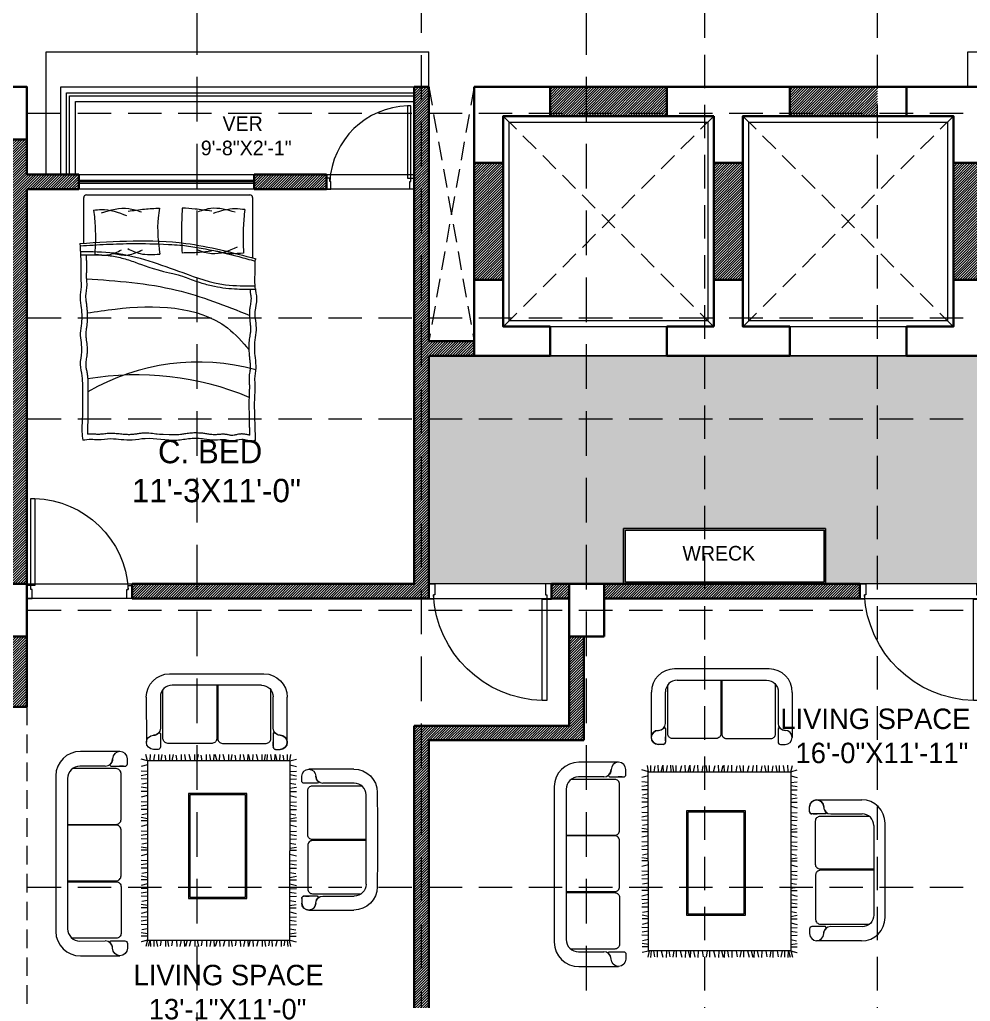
# Model space of a CAD drawing. Header units: inches. Extents: x 23587 to 406221, y -226199 to -75910.
# Drawn here: x 388264.4 to 388589.7, y -211772.4 to -211436.6 of the extents above; entities that cross this region are included whole.
import ezdxf

# ---------------------------------------------------------------- set-up
doc = ezdxf.new("R2010")
doc.units = ezdxf.units.IN
doc.header["$LTSCALE"] = 25.4
doc.header["$MEASUREMENT"] = 0
doc.linetypes.add('DASHED', pattern=[0.75, 0.5, -0.25])
for name, color, linetype, lineweight in [('COLOUM', 1, 'Continuous', 40), ('Fresh air fan', 250, 'Continuous', 0), ('FUR', 24, 'Continuous', 13), ('sill', 252, 'Continuous', 13), ('wall', 7, 'Continuous', 30)]:
    doc.layers.add(name, color=color, linetype=linetype, lineweight=lineweight)
doc.layers.add('DOOR', color=42, linetype='Continuous')
doc.styles.add('2', font='ARIALN.TTF')
pattern_1 = [(45, (387455.4772, -204766.60535), (-0.44194174, 0.44194174), [])]

# ---------------------------------------------------------------- blocks, each defined once
blk = doc.blocks.new('BVBCVBCV')
at = {"layer": 'FUR', "color": 8, "lineweight": 9}
for p, q in [((83398.11, -7874.63), (83413.5, -7874.67)), ((83412.25, -7880.34), (83395.41, -7880.34)), ((83410.5, -7918.04), (83410.13, -7918.52)), ((83414.65, -7918.04), (83413.33, -7918.04))]:
    blk.add_line(p, q, dxfattribs=at)
at = {"layer": 'FUR', "color": 8, "linetype": 'Continuous', "lineweight": 9}
for p, q in [((83408.69, -7918.04), (83397.94, -7918.04)), ((83410.5, -7918.04), (83415.1, -7918.04)), ((83415.9, -7918.84), (83415.9, -7920.45)), ((83413.5, -7922.85), (83398.08, -7922.85))]:
    blk.add_line(p, q, dxfattribs=at)
at = {"layer": 'FUR', "color": 8, "lineweight": 9}
for points in [[(83415.9, -7877.08, 1), (83411.09, -7877.08, -0.235426), (83410.13, -7879), (83410.5, -7879.48), (83415.1, -7879.48, 0.414214), (83415.9, -7878.68)], [(83415.9, -7920.45, -1), (83411.09, -7920.45, 0.235426), (83410.13, -7918.52), (83410.5, -7918.04), (83415.1, -7918.04, -0.414214), (83415.9, -7918.84)]]:
    blk.add_lwpolyline(points, format="xyb", close=True, dxfattribs=at)
for points in [[(83393.93, -7914.03), (83393.93, -7883.45, -0.416121), (83397.97, -7879.44), (83408.69, -7879.48)], [(83412.25, -7898.74, 0.414214), (83413.85, -7897.14), (83413.85, -7881.95, 0.414214), (83412.25, -7880.34)], [(83412.25, -7899.08, -0.414214), (83413.85, -7900.68), (83413.85, -7915.63, -0.414214), (83412.25, -7917.24)]]:
    blk.add_lwpolyline(points, format="xyb", dxfattribs=at)
for points in [[(83393.93, -7898.74), (83412.25, -7898.74)], [(83393.93, -7899.08), (83412.25, -7899.08)], [(83412.25, -7917.24), (83395.54, -7917.24)]]:
    blk.add_lwpolyline(points, dxfattribs=at)
for centre, radius, start, end in [((83398.08, -7882.65), 8.02, 89.7894, 179.5094), ((83397.94, -7914.03), 4.01, 179.9995, 269.9995)]:
    blk.add_arc(centre, radius, start, end, dxfattribs=at)
at = {"layer": 'FUR', "color": 8, "linetype": 'Continuous', "lineweight": 9}
for centre, radius, start, end in [((83408.69, -7877.08), 2.41, 269.9995, 359.9995), ((88361.56, -7898.74), 4971.52, 179.81377, 180.18624), ((83398.08, -7914.83), 8.02, 180.4909, 269.9995), ((83408.69, -7920.45), 2.41, 359.9995, 89.9995), ((83413.5, -7920.45), 2.41, 179.9995, 359.9995), ((83415.1, -7918.84), 0.802, 359.9995, 89.9995)]:
    blk.add_arc(centre, radius, start, end, dxfattribs=at)
blk = doc.blocks.new('carpet')
at = {"color": 251, "lineweight": 5, "ltscale": 0.2, "true_color": 0x636466}
for p, q in [((34806.18, -5270.21), (34805.25, -5266.81)), ((34808.33, -5270.21), (34809.19, -5266.81)), ((34811.86, -5270.21), (34811.67, -5266.72)), ((34813.49, -5270.21), (34814.06, -5266.81)), ((34815.87, -5270.21), (34815.78, -5266.72)), ((34818.07, -5270.21), (34818.64, -5267.1)), ((34820.75, -5270.21), (34820.17, -5266.81)), ((34822.51, -5270.21), (34822.51, -5266.81)), ((34824.65, -5270.21), (34825.51, -5266.81)), ((34828.19, -5270.21), (34828, -5266.72)), ((34829.81, -5270.21), (34830.38, -5266.81)), ((34832.2, -5270.21), (34832.1, -5266.72)), ((34834.4, -5270.21), (34834.97, -5267.1)), ((34837.07, -5270.21), (34836.5, -5266.81)), ((34838.23, -5270.21), (34838.23, -5266.81)), ((34840.38, -5270.21), (34841.23, -5266.81)), ((34843.91, -5270.21), (34843.72, -5266.72)), ((34845.53, -5270.21), (34846.11, -5266.81)), ((34847.92, -5270.21), (34847.83, -5266.72)), ((34850.12, -5270.21), (34850.69, -5267.1)), ((34852.79, -5270.21), (34852.22, -5266.81)), ((34853.84, -5270.21), (34853.84, -5266.81)), ((34855.98, -5270.21), (34856.84, -5266.81)), ((34859.52, -5270.21), (34859.33, -5266.72)), ((34861.14, -5270.21), (34861.71, -5266.81)), ((34863.53, -5270.21), (34863.43, -5266.72)), ((34865.73, -5270.21), (34866.3, -5267.1)), ((34868.4, -5270.21), (34867.83, -5266.81)), ((34869.67, -5270.21), (34869.67, -5266.81)), ((34871.82, -5270.21), (34872.68, -5266.81)), ((34874.61, -5270.21), (34874.42, -5266.72)), ((34876.23, -5270.21), (34876.8, -5266.81)), ((34878.62, -5270.21), (34878.52, -5266.72)), ((34880.82, -5270.21), (34881.39, -5267.1)), ((34883.49, -5270.21), (34882.92, -5266.81)), ((34884.76, -5270.21), (34884.76, -5266.81)), ((34886.91, -5270.21), (34887.77, -5266.81)), ((34889.7, -5270.21), (34889.51, -5266.72)), ((34891.32, -5270.21), (34891.89, -5266.81)), ((34893.71, -5270.21), (34893.61, -5266.72)), ((34895.91, -5270.21), (34896.48, -5267.1)), ((34898.58, -5270.21), (34898.01, -5266.81)), ((34899.85, -5270.21), (34899.85, -5266.81)), ((34901.96, -5270.21), (34902.86, -5266.85)), ((34902, -5270.21), (34902.86, -5266.81)), ((34806.18, -5271.56), (34802.69, -5271.75)), ((34806.18, -5270.21), (34802.82, -5269.3)), ((34901.96, -5270.21), (34905.31, -5269.3)), ((34901.96, -5271.4), (34905.35, -5270.54)), ((34901.96, -5271.56), (34905.44, -5271.75)), ((34806.18, -5273.45), (34802.79, -5274.03)), ((34806.18, -5276.13), (34802.79, -5276.13)), ((34806.18, -5277.4), (34802.79, -5277.98)), ((34901.96, -5273.54), (34905.35, -5273.54)), ((34901.96, -5274.81), (34905.35, -5275.39)), ((34901.96, -5277.49), (34905.06, -5276.92)), ((34806.18, -5282.13), (34802.79, -5282.13)), ((34806.18, -5280.08), (34803.07, -5279.5)), ((34901.96, -5279.69), (34905.44, -5279.78)), ((34901.96, -5280.81), (34905.35, -5281.39)), ((34901.96, -5283.49), (34905.06, -5282.92)), ((34806.18, -5288.27), (34802.69, -5288.37)), ((34806.18, -5283.4), (34802.79, -5283.98)), ((34806.18, -5286.08), (34803.07, -5285.5)), ((34901.96, -5285.69), (34905.44, -5285.78)), ((34901.96, -5288.07), (34905.35, -5287.5)), ((34806.18, -5290.66), (34802.79, -5290.09)), ((34806.18, -5293.34), (34802.79, -5292.48)), ((34901.96, -5289.7), (34905.44, -5289.89)), ((34901.96, -5291.35), (34905.31, -5290.44)), ((34901.96, -5293.34), (34905.35, -5292.48)), ((34806.18, -5295.49), (34802.79, -5295.49)), ((34806.18, -5296.76), (34802.79, -5297.34)), ((34806.18, -5299.44), (34803.07, -5298.86)), ((34901.96, -5295.49), (34905.35, -5295.49)), ((34901.96, -5296.76), (34905.35, -5297.34)), ((34901.96, -5299.44), (34905.06, -5298.86)), ((34806.18, -5301.63), (34802.69, -5301.73)), ((34806.18, -5304.02), (34802.79, -5303.45)), ((34901.96, -5301.63), (34905.44, -5301.73)), ((34901.96, -5304.02), (34905.35, -5303.45)), ((34806.18, -5305.65), (34802.69, -5305.84)), ((34806.18, -5308.64), (34802.69, -5308.83)), ((34806.18, -5307.29), (34802.82, -5306.39)), ((34901.96, -5305.65), (34905.44, -5305.84)), ((34901.96, -5307.29), (34905.31, -5306.39)), ((34901.96, -5308.64), (34905.44, -5308.83)), ((34806.18, -5311.43), (34802.79, -5310.57)), ((34806.18, -5313.58), (34802.79, -5313.58)), ((34806.18, -5314.85), (34802.79, -5315.42)), ((34901.96, -5311.43), (34905.35, -5310.57)), ((34901.96, -5313.58), (34905.35, -5313.58)), ((34901.96, -5314.85), (34905.35, -5315.42)), ((34806.18, -5319.72), (34802.69, -5319.82)), ((34806.18, -5317.52), (34803.07, -5316.95)), ((34901.96, -5317.52), (34905.06, -5316.95)), ((34901.96, -5319.72), (34905.44, -5319.82)), ((34806.18, -5323.73), (34802.69, -5323.92)), ((34806.18, -5322.11), (34802.79, -5321.53)), ((34806.18, -5325.08), (34802.82, -5324.17)), ((34901.96, -5322.11), (34905.35, -5321.53)), ((34901.96, -5323.73), (34905.44, -5323.92)), ((34901.96, -5325.08), (34905.31, -5324.17)), ((34806.18, -5326.43), (34802.69, -5326.62)), ((34806.18, -5329.22), (34802.79, -5328.36)), ((34901.96, -5326.43), (34905.44, -5326.62)), ((34901.96, -5329.22), (34905.35, -5328.36)), ((34806.18, -5334.17), (34802.69, -5334.27)), ((34806.18, -5331.36), (34802.79, -5331.36)), ((34806.18, -5332.64), (34802.79, -5333.21)), ((34901.96, -5331.36), (34905.35, -5331.36)), ((34901.96, -5332.64), (34905.35, -5333.21)), ((34901.96, -5335.31), (34905.06, -5334.74)), ((34806.18, -5338.18), (34802.69, -5338.37)), ((34806.18, -5340.88), (34802.69, -5341.07)), ((34806.18, -5336.56), (34802.79, -5335.99)), ((34806.18, -5339.53), (34802.82, -5338.63)), ((34901.96, -5336.66), (34905.44, -5336.85)), ((34901.96, -5339.45), (34905.35, -5338.59)), ((34806.18, -5344.98), (34802.79, -5344.98)), ((34806.18, -5346.25), (34802.79, -5346.83)), ((34806.18, -5343.27), (34803.07, -5342.69)), ((34806.18, -5346.31), (34805.25, -5349.71)), ((34808.33, -5346.31), (34809.19, -5349.71)), ((34811.86, -5346.31), (34811.67, -5349.8)), ((34813.49, -5346.31), (34814.06, -5349.71)), ((34815.87, -5346.31), (34815.78, -5349.8)), ((34818.07, -5346.31), (34818.64, -5349.42)), ((34820.75, -5346.31), (34820.17, -5349.71)), ((34822.51, -5346.31), (34822.51, -5349.71)), ((34824.65, -5346.31), (34825.51, -5349.71)), ((34828.19, -5346.31), (34828, -5349.8)), ((34829.81, -5346.31), (34830.38, -5349.71)), ((34832.2, -5346.31), (34832.1, -5349.8)), ((34834.4, -5346.31), (34834.97, -5349.42)), ((34837.07, -5346.31), (34836.5, -5349.71)), ((34838.23, -5346.31), (34838.23, -5349.71)), ((34840.38, -5346.31), (34841.23, -5349.71)), ((34843.91, -5346.31), (34843.72, -5349.8)), ((34845.53, -5346.31), (34846.11, -5349.71)), ((34847.92, -5346.31), (34847.83, -5349.8)), ((34850.12, -5346.31), (34850.69, -5349.42)), ((34852.79, -5346.31), (34852.22, -5349.71)), ((34853.84, -5346.31), (34853.84, -5349.71)), ((34855.98, -5346.31), (34856.84, -5349.71)), ((34859.52, -5346.31), (34859.33, -5349.8)), ((34861.14, -5346.31), (34861.71, -5349.71)), ((34863.53, -5346.31), (34863.43, -5349.8)), ((34865.73, -5346.31), (34866.3, -5349.42)), ((34868.4, -5346.31), (34867.83, -5349.71)), ((34869.67, -5346.31), (34869.67, -5349.71)), ((34871.82, -5346.31), (34872.68, -5349.71)), ((34874.61, -5346.31), (34874.42, -5349.8)), ((34876.23, -5346.29), (34876.8, -5349.68)), ((34878.62, -5346.29), (34878.52, -5349.78)), ((34880.82, -5346.29), (34881.39, -5349.4)), ((34883.49, -5346.29), (34882.92, -5349.68)), ((34884.76, -5346.29), (34884.76, -5349.68)), ((34886.91, -5346.29), (34887.77, -5349.68)), ((34889.7, -5346.29), (34889.51, -5349.78)), ((34891.32, -5346.3), (34891.89, -5349.69)), ((34893.71, -5346.3), (34893.61, -5349.79)), ((34895.91, -5346.3), (34896.48, -5349.4)), ((34898.58, -5346.3), (34898.01, -5349.69)), ((34899.85, -5346.3), (34899.85, -5349.69)), ((34901.96, -5341.59), (34905.35, -5341.59)), ((34901.96, -5343.54), (34905.06, -5342.97)), ((34901.96, -5344.89), (34905.44, -5345.08)), ((34901.96, -5345.95), (34905.35, -5346.52)), ((34902, -5346.3), (34902.86, -5349.69))]:
    blk.add_line(p, q, dxfattribs=at)
blk.add_lwpolyline([(34806.18, -5270.21), (34901.96, -5270.21), (34901.96, -5346.31), (34806.18, -5346.36)], close=True, dxfattribs=at)
blk = doc.blocks.new('DFSGHGHDF')
at = {"layer": 'FUR', "xscale": -1, "rotation": 90}
blk.add_blockref('BVBCVBCV', (-6606.71, 76519.49), dxfattribs=at)
blk = doc.blocks.new('VNBVN')
at = {"layer": 'DOOR', "color": 8, "lineweight": 5}
for points in [[(24894.12, -74768.93), (24892.62, -74768.93), (24892.62, -74801.93), (24894.12, -74801.93)], [(24855.62, -74801.93), (24855.62, -74806.93), (24857.62, -74806.93), (24857.62, -74803.43), (24857.12, -74803.43), (24857.12, -74801.93)], [(24895.62, -74801.93), (24895.62, -74806.93), (24893.62, -74806.93), (24893.62, -74803.43), (24894.12, -74803.43), (24894.12, -74801.93)]]:
    blk.add_lwpolyline(points, close=True, dxfattribs=at)
blk.add_arc((24893.65, -74805.51), 36.59, 91.6166, 176.7465, dxfattribs=at)
blk = doc.blocks.new('DSFSDF')
at = {"layer": 'FUR', "color": 251, "linetype": 'Continuous', "true_color": 0x636466}
for p, q in [((473350.58, -58069.91), (473334.47, -58069.91)), ((473353.57, -58074.91), (473353.57, -58072.91)), ((473344.57, -58075.91), (473334.29, -58075.91)), ((473346.84, -58075.91), (473352.57, -58075.91))]:
    blk.add_line(p, q, dxfattribs=at)
at = {"layer": 'FUR', "color": 251, "true_color": 0x636466}
for p, q in [((473346.84, -58075.91), (473346.38, -58075.31)), ((473352.02, -58075.91), (473350.36, -58075.91)), ((473349.01, -58145.82), (473331.13, -58145.81)), ((473334.5, -58152.94), (473350.57, -58152.89))]:
    blk.add_line(p, q, dxfattribs=at)
for points in [[(473353.57, -58072.91, 1), (473347.57, -58072.91, -0.235426), (473346.38, -58075.31), (473346.84, -58075.91), (473352.57, -58075.91, 0.414214), (473353.57, -58074.91)], [(473353.57, -58149.89, -1), (473347.57, -58149.89, 0.235426), (473346.38, -58147.5), (473346.83, -58146.89), (473352.57, -58146.89, -0.414214), (473353.57, -58147.89)]]:
    blk.add_lwpolyline(points, format="xyb", close=True, dxfattribs=at)
for points in [[(473349.02, -58076.91), (473331.29, -58076.91)], [(473329.29, -58099.56), (473349.02, -58099.56)], [(473349.02, -58099.81), (473329.29, -58099.81)], [(473329.29, -58122.46), (473349.02, -58122.46)], [(473329.29, -58122.87), (473349.01, -58122.87)]]:
    blk.add_lwpolyline(points, dxfattribs=at)
for points in [[(473349.02, -58099.56, 0.414214), (473351.02, -58097.56), (473351.02, -58078.91, 0.414214), (473349.02, -58076.91)], [(473329.29, -58080.91), (473329.29, -58141.94, 0.416121), (473334.32, -58146.94), (473344.57, -58146.89)], [(473349.02, -58122.46, 0.414214), (473351.02, -58120.46), (473351.02, -58101.81, 0.414214), (473349.02, -58099.81)], [(473349.01, -58122.87, -0.414214), (473351.01, -58124.87), (473351.01, -58143.82, -0.414214), (473349.01, -58145.82)]]:
    blk.add_lwpolyline(points, format="xyb", dxfattribs=at)
at = {"layer": 'FUR', "color": 251, "linetype": 'Continuous', "true_color": 0x636466}
for centre, radius, start, end in [((473334.47, -58079.91), 10, 89.9972, 179.5058), ((473344.57, -58072.91), 3, 269.9972, 359.9972), ((473350.57, -58072.91), 3, 359.9972, 179.9972), ((473352.57, -58074.91), 1, 269.9972, 359.9972), ((488569.05, -58112.22), 15244.61, 179.878255, 180.115784), ((473344.57, -58149.89), 3, 359.9972, 89.9972)]:
    blk.add_arc(centre, radius, start, end, dxfattribs=at)
at = {"layer": 'FUR', "color": 251, "true_color": 0x636466}
for centre, radius, start, end in [((473334.29, -58080.91), 5, 89.9972, 179.9972), ((473334.47, -58142.94), 10, 180.4873, 270.2072)]:
    blk.add_arc(centre, radius, start, end, dxfattribs=at)
blk = doc.blocks.new('FGHFDHDFGHFG')
at = {"layer": 'Fresh air fan', "color": 254, "linetype": 'DASHED', "lineweight": 5, "ltscale": 1.2}
for p, q in [((869.67, -7344.93), (869.67, -6627.98)), ((946.42, -7337.43), (946.42, -6627.98)), ((1002.92, -7344.93), (1002.92, -6627.98))]:
    blk.add_line(p, q, dxfattribs=at)
at = {"layer": 'Fresh air fan', "color": 254, "linetype": 'DASHED', "lineweight": 5, "ltscale": 0.9}
for p, q in [((1043.42, -7344.93), (1043.42, -6627.98)), ((1102.42, -7344.93), (1102.42, -6627.98)), ((468.82, -6702.02), (1823.63, -6702.02)), ((468.82, -6772.02), (1823.63, -6772.02)), ((468.82, -6806.51), (1823.63, -6806.51)), ((468.82, -6872.02), (1823.63, -6872.02)), ((468.82, -6966.75), (1823.63, -6966.75))]:
    blk.add_line(p, q, dxfattribs=at)
blk = doc.blocks.new('FGHFDHF')
at = {"layer": 'FUR', "color": 253, "lineweight": 5}
for p, q in [((956.1, -4475.44), (989.1, -4475.44)), ((987.2, -4475.44), (1011.99, -4475.44)), ((955.15, -4492.06), (955.15, -4476.39)), ((1012.94, -4476.39), (1012.94, -4497.01))]:
    blk.add_line(p, q, dxfattribs=at)
for centre, radius, start, end in [((956.1, -4476.39), 0.95, 90, 180), ((1011.99, -4476.39), 0.95, 0, 90), ((994.26, -4607.39), 74.77, 74.6283, 120.2537), ((973.25, -4636.83), 99.85, 67.2872, 99.6496)]:
    blk.add_arc(centre, radius, start, end, dxfattribs=at)
for points in [[(958.53, -4480.71), (961.17, -4480.43), (969.81, -4482.53)], [(958.53, -4480.71), (959.07, -4486.67), (958.95, -4495.71)], [(961.2, -4481.62), (970.54, -4480.09), (974.91, -4481.26)], [(970.3, -4481.05), (975.97, -4480.29), (981.07, -4479.96)], [(981.07, -4479.96), (980.59, -4483.29), (981.15, -4495.69)], [(988.86, -4479.96), (988.56, -4488.07), (988.78, -4495.33)], [(998.92, -4481.05), (993.25, -4480.29), (988.86, -4479.96)], [(1006.96, -4481.41), (998.68, -4480.09), (994.31, -4481.26)], [(1010.26, -4480.5), (1006.99, -4480.22), (999.41, -4481.79)], [(1010.26, -4480.5), (1009.72, -4486.67), (1009.84, -4495.35)], [(953.85, -4492.06), (990.03, -4492.03), (1013.99, -4497.29)], [(953.85, -4492.06), (954.05, -4496.42), (954.2, -4500.53), (954.12, -4503.97), (954.27, -4506.04), (953.9, -4509.69), (954.2, -4513.28), (954.35, -4519.34), (953.96, -4522.76), (954.42, -4529.17), (953.91, -4533.48), (954.51, -4537.37), (954.68, -4540.71), (954.64, -4552.34), (954.53, -4556.51), (954.79, -4559.39)], [(953.97, -4494.8), (965.52, -4495.31), (989.03, -4502.05), (1003.61, -4506.17), (1013.8, -4506.55)], [(958.95, -4495.71), (963.65, -4495.92), (968.1, -4494.25)], [(965.42, -4495.48), (970.32, -4495.97), (975.3, -4494.23)], [(970.21, -4493.84), (974.47, -4495.51), (981.15, -4495.69)], [(998.82, -4494.7), (994.74, -4495.15), (988.78, -4495.33)], [(1007.7, -4493.36), (998.9, -4495.61), (993.92, -4494.23)], [(1009.84, -4495.35), (1005.57, -4495.56), (1000.34, -4494.66)], [(1013.96, -4559.4), (1013.82, -4555.04), (1013.72, -4543.93), (1013.83, -4540.48), (1013.71, -4538.41), (1014.12, -4534.77), (1013.87, -4531.17), (1013.79, -4525.11), (1014.22, -4521.7), (1013.85, -4515.29), (1014.4, -4510.98), (1013.85, -4507.09), (1013.72, -4503.75), (1013.82, -4499.11), (1013.84, -4498.08), (1013.99, -4497.29)], [(956.04, -4504.12), (986.93, -4508.02), (1011.93, -4516.66)], [(956.33, -4515.81), (965.94, -4514.49), (1004.34, -4520.97), (1011.76, -4528.47)], [(1013.96, -4559.4), (1013.3, -4559.58), (1009.2, -4559.13), (1005.75, -4559.63), (1003.6, -4559.28), (1000.03, -4559.39), (996.36, -4558.98), (991.63, -4558.86), (986.96, -4559.41), (976.16, -4558.83), (971.74, -4559.33), (967.98, -4559.2), (964.41, -4558.94), (960.05, -4559.27), (957.67, -4559.14), (954.79, -4559.39)]]:
    blk.add_spline(points, degree=3, dxfattribs=at)
for points, knots in [([(953.87, -4492.86), (956.91, -4492.68), (959.92, -4492.49), (968.91, -4492.07), (974.87, -4491.96), (987.19, -4492.51), (989.11, -4492.71), (992.94, -4493.22), (994.85, -4493.54), (1000.58, -4494.65), (1004.38, -4495.58), (1010.05, -4497.06), (1011.91, -4497.56), (1013.78, -4498.07)], [0, 0, 0, 0, 9.44479, 9.44479, 28.334371, 28.334371, 34.525324, 34.525324, 40.716276, 40.716276, 53.09818, 53.09818, 59.167455, 59.167455, 59.167455, 59.167455]), ([(954.02, -4495.95), (954.66, -4495.94), (955.22, -4495.93), (956.92, -4495.91), (958.04, -4495.91), (960.65, -4495.96), (962.12, -4496.04), (964.34, -4496.28), (965.11, -4496.39), (966.63, -4496.67), (967.39, -4496.84), (969.67, -4497.43), (971.19, -4497.91), (975.62, -4499.52), (978.55, -4500.82), (987.59, -4502.73), (989.16, -4503.37), (992.33, -4504.56), (993.94, -4505.11), (996.99, -4506.02), (998.44, -4506.39), (1001.18, -4506.96), (1002.47, -4507.18), (1005.06, -4507.48), (1006.36, -4507.57), (1009.75, -4507.71), (1011.84, -4507.7), (1014.17, -4507.64)], [0, 0, 0, 0, 1.782034, 1.782034, 5.346101, 5.346101, 10.196119, 10.196119, 12.82454, 12.82454, 15.45296, 15.45296, 20.709801, 20.709801, 30.775139, 30.775139, 35.955445, 35.955445, 41.13575, 41.13575, 45.691005, 45.691005, 49.650261, 49.650261, 53.609516, 53.609516, 60.078988, 60.078988, 60.078988, 60.078988]), ([(955.96, -4495.92), (955.98, -4496.87), (955.99, -4497.06), (956.03, -4497.74), (956.06, -4498.24), (956.09, -4499.23), (956.1, -4499.71), (956.1, -4500.5), (956.09, -4500.81), (956.07, -4501.4), (956.05, -4501.69), (956.01, -4502.52), (955.99, -4503.04), (956.01, -4503.73), (956.02, -4503.93), (956.06, -4504.37), (956.08, -4504.6), (956.13, -4505.14), (956.16, -4505.44), (956.17, -4505.96), (956.17, -4506.16), (956.16, -4506.55), (956.15, -4506.74), (956.1, -4507.3), (956.06, -4507.64), (955.97, -4508.33), (955.92, -4508.65), (955.85, -4509.17), (955.83, -4509.37), (955.8, -4509.71), (955.79, -4509.86), (955.79, -4510.33), (955.81, -4510.68), (955.87, -4511.46), (955.93, -4511.9), (956.05, -4512.84), (956.12, -4513.34), (956.23, -4514.35), (956.27, -4514.86), (956.37, -4516.4), (956.39, -4517.43), (956.31, -4518.85), (956.28, -4519.22), (956.19, -4519.96), (956.15, -4520.31), (956.04, -4521.04), (955.99, -4521.41), (955.91, -4522.04), (955.89, -4522.3), (955.86, -4522.75), (955.86, -4522.94), (955.86, -4523.35), (955.87, -4523.55), (955.91, -4524.19), (955.96, -4524.64), (956.12, -4525.86), (956.23, -4526.66), (956.32, -4527.88), (956.33, -4528.26), (956.33, -4528.85), (956.33, -4529.06), (956.29, -4529.7), (956.24, -4530.11), (956.08, -4531.22), (955.95, -4531.87), (955.84, -4532.7), (955.82, -4532.94), (955.81, -4533.34), (955.81, -4533.5), (955.83, -4533.84), (955.84, -4534.02), (955.92, -4534.58), (955.99, -4534.99), (956.17, -4535.87), (956.27, -4536.35), (956.39, -4537.08), (956.42, -4537.31), (956.47, -4537.76), (956.49, -4537.99), (956.54, -4538.65), (956.55, -4539.08), (956.57, -4539.89), (956.58, -4540.27), (956.58, -4541.38), (956.59, -4542.12), (956.59, -4543.62), (956.58, -4544.38), (956.54, -4552.56), (956.52, -4552.97), (956.48, -4553.77), (956.46, -4554.16), (956.42, -4554.97), (956.41, -4555.38), (956.41, -4556.17), (956.43, -4556.56), (956.46, -4557.06), (956.47, -4557.17), (956.47, -4557.28)], [4.978875, 4.978875, 4.978875, 4.978875, 5.579958, 5.579958, 7.128971, 7.128971, 8.556084, 8.556084, 9.447278, 9.447278, 10.338472, 10.338472, 12.12086, 12.12086, 12.894639, 12.894639, 13.668418, 13.668418, 14.503571, 14.503571, 15.001558, 15.001558, 15.499545, 15.499545, 16.495519, 16.495519, 17.564655, 17.564655, 18.292536, 18.292536, 18.900849, 18.900849, 20.192298, 20.192298, 21.675724, 21.675724, 23.192838, 23.192838, 24.709952, 24.709952, 27.744179, 27.744179, 28.804202, 28.804202, 29.864225, 29.864225, 31.092823, 31.092823, 32.047926, 32.047926, 32.815273, 32.815273, 33.58262, 33.58262, 35.117314, 35.117314, 37.547779, 37.547779, 38.580626, 38.580626, 39.140234, 39.140234, 40.25945, 40.25945, 42.367848, 42.367848, 43.307358, 43.307358, 44.028218, 44.028218, 44.749078, 44.749078, 46.190798, 46.190798, 47.632517, 47.632517, 48.262773, 48.262773, 48.893028, 48.893028, 50.153538, 50.153538, 51.319075, 51.319075, 53.650149, 53.650149, 55.981222, 55.981222, 57.240447, 57.240447, 58.499671, 58.499671, 59.872408, 59.872408, 61.240897, 61.240897, 61.619663, 61.619663, 61.619663, 61.619663]), ([(1012.01, -4557.66), (1012.01, -4557.64), (1012.01, -4557.62), (1011.99, -4556.94), (1011.97, -4556.29), (1011.92, -4555.16), (1011.9, -4554.68), (1011.85, -4553.69), (1011.83, -4553.19), (1011.81, -4552.2), (1011.8, -4544.72), (1011.82, -4543.93), (1011.83, -4543.62), (1011.86, -4543.03), (1011.88, -4542.75), (1011.93, -4541.91), (1011.95, -4541.39), (1011.94, -4540.7), (1011.94, -4540.51), (1011.9, -4540.07), (1011.88, -4539.83), (1011.84, -4539.29), (1011.82, -4538.99), (1011.81, -4538.47), (1011.81, -4538.27), (1011.83, -4537.88), (1011.84, -4537.69), (1011.89, -4537.14), (1011.94, -4536.79), (1012.04, -4536.11), (1012.1, -4535.78), (1012.17, -4535.27), (1012.19, -4535.07), (1012.22, -4534.73), (1012.23, -4534.58), (1012.25, -4534.1), (1012.23, -4533.76), (1012.17, -4532.98), (1012.12, -4532.54), (1012.01, -4531.6), (1011.95, -4531.09), (1011.85, -4530.08), (1011.82, -4529.57), (1011.74, -4528.03), (1011.73, -4527), (1011.83, -4525.58), (1011.87, -4525.21), (1011.96, -4524.48), (1012.01, -4524.13), (1012.12, -4523.4), (1012.18, -4523.02), (1012.26, -4522.4), (1012.29, -4522.14), (1012.32, -4521.68), (1012.33, -4521.49), (1012.33, -4521.09), (1012.32, -4520.88), (1012.29, -4520.25), (1012.24, -4519.8), (1012.1, -4518.58), (1012, -4517.77), (1011.93, -4516.55), (1011.92, -4516.18), (1011.93, -4515.58), (1011.93, -4515.37), (1011.98, -4514.73), (1012.03, -4514.32), (1012.21, -4513.22), (1012.34, -4512.56), (1012.46, -4511.73), (1012.48, -4511.49), (1012.5, -4511.1), (1012.51, -4510.94), (1012.49, -4510.6), (1012.48, -4510.42), (1012.41, -4509.86), (1012.34, -4509.45), (1012.23, -4508.86), (1012.23, -4508.66), (1012.2, -4507.68)], [1.890882, 1.890882, 1.890882, 1.890882, 1.960247, 1.960247, 4.030945, 4.030945, 5.579958, 5.579958, 7.128971, 7.128971, 8.556084, 8.556084, 9.447278, 9.447278, 10.338472, 10.338472, 12.12086, 12.12086, 12.894639, 12.894639, 13.668418, 13.668418, 14.503571, 14.503571, 15.001558, 15.001558, 15.499545, 15.499545, 16.495519, 16.495519, 17.564655, 17.564655, 18.292536, 18.292536, 18.900849, 18.900849, 20.192298, 20.192298, 21.675724, 21.675724, 23.192838, 23.192838, 24.709952, 24.709952, 27.744179, 27.744179, 28.804202, 28.804202, 29.864225, 29.864225, 31.092823, 31.092823, 32.047926, 32.047926, 32.815273, 32.815273, 33.58262, 33.58262, 35.117314, 35.117314, 37.547779, 37.547779, 38.580626, 38.580626, 39.140234, 39.140234, 40.25945, 40.25945, 42.367848, 42.367848, 43.307358, 43.307358, 44.028218, 44.028218, 44.749078, 44.749078, 46.190798, 46.190798, 46.680276, 46.680276, 46.680276, 46.680276]), ([(1012.01, -4557.66), (1011.95, -4557.65), (1011.88, -4557.63), (1011.46, -4557.55), (1011.06, -4557.45), (1010.37, -4557.33), (1010.13, -4557.29), (1009.7, -4557.25), (1009.53, -4557.23), (1009.2, -4557.23), (1009.04, -4557.23), (1008.74, -4557.25), (1008.59, -4557.26), (1008.18, -4557.31), (1007.92, -4557.36), (1007.27, -4557.49), (1006.92, -4557.57), (1006.32, -4557.69), (1006.07, -4557.73), (1005.84, -4557.73), (1005.79, -4557.73), (1005.67, -4557.72), (1005.6, -4557.72), (1005.38, -4557.68), (1005.2, -4557.65), (1004.81, -4557.57), (1004.62, -4557.53), (1004.27, -4557.46), (1004.12, -4557.43), (1003.82, -4557.39), (1003.67, -4557.37), (1003.39, -4557.35), (1003.25, -4557.34), (1002.84, -4557.33), (1002.58, -4557.33), (1001.77, -4557.37), (1001.27, -4557.42), (1000.58, -4557.47), (1000.37, -4557.48), (1000.04, -4557.49), (999.92, -4557.49), (999.67, -4557.49), (999.55, -4557.48), (999.16, -4557.45), (998.89, -4557.43), (998.2, -4557.34), (997.76, -4557.27), (996.84, -4557.13), (996.34, -4557.06), (995.35, -4556.95), (994.86, -4556.92), (993.68, -4556.87), (993, -4556.87), (992.02, -4556.92), (991.72, -4556.94), (990.81, -4557.04), (990.22, -4557.13), (989.17, -4557.29), (988.7, -4557.36), (987.89, -4557.46), (987.55, -4557.49), (987, -4557.52), (986.79, -4557.52), (986.34, -4557.5), (986.11, -4557.49), (980.9, -4557.42), (980.4, -4557.35), (979.1, -4557.16), (978.28, -4557.03), (977.06, -4556.94), (976.71, -4556.92), (976.12, -4556.92), (975.89, -4556.93), (975.45, -4556.95), (975.23, -4556.97), (974.59, -4557.04), (974.18, -4557.09), (973.36, -4557.21), (972.95, -4557.27), (972.29, -4557.36), (972.04, -4557.39), (971.57, -4557.44), (971.37, -4557.45), (970.93, -4557.46), (970.72, -4557.47), (970.05, -4557.46), (969.6, -4557.44), (968.54, -4557.36), (967.93, -4557.29), (966.63, -4557.15), (965.95, -4557.08), (964.98, -4557.04), (964.73, -4557.04), (964.16, -4557.04), (963.86, -4557.06), (963.29, -4557.1), (963.01, -4557.13), (962.2, -4557.21), (961.7, -4557.28), (960.99, -4557.34), (960.76, -4557.35), (960.39, -4557.37), (960.25, -4557.37), (959.94, -4557.37), (959.76, -4557.36), (959.38, -4557.34), (959.18, -4557.32), (958.71, -4557.29), (958.44, -4557.27), (957.88, -4557.24), (957.6, -4557.24), (957.05, -4557.25), (956.78, -4557.26), (956.5, -4557.28), (956.49, -4557.28), (956.47, -4557.28)], [2.468295, 2.468295, 2.468295, 2.468295, 2.72176, 2.72176, 3.951616, 3.951616, 4.554057, 4.554057, 4.947685, 4.947685, 5.279448, 5.279448, 5.611211, 5.611211, 6.274736, 6.274736, 7.407159, 7.407159, 8.539581, 8.539581, 8.895906, 8.895906, 9.25223, 9.25223, 9.96488, 9.96488, 10.540138, 10.540138, 10.926568, 10.926568, 11.265437, 11.265437, 11.604305, 11.604305, 12.282043, 12.282043, 13.80513, 13.80513, 14.589285, 14.589285, 15.07888, 15.07888, 15.568475, 15.568475, 16.547664, 16.547664, 17.979548, 17.979548, 19.423334, 19.423334, 20.86712, 20.86712, 22.816137, 22.816137, 23.668334, 23.668334, 25.42301, 25.42301, 26.987851, 26.987851, 28.246059, 28.246059, 29.092679, 29.092679, 29.9393, 29.9393, 31.632541, 31.632541, 34.096495, 34.096495, 35.066902, 35.066902, 35.672463, 35.672463, 36.278023, 36.278023, 37.489145, 37.489145, 38.810083, 38.810083, 39.709316, 39.709316, 40.493116, 40.493116, 41.276917, 41.276917, 42.844517, 42.844517, 44.859637, 44.859637, 46.874757, 46.874757, 47.587839, 47.587839, 48.406198, 48.406198, 49.224558, 49.224558, 50.861277, 50.861277, 51.682262, 51.682262, 52.22872, 52.22872, 52.899541, 52.899541, 53.570363, 53.570363, 54.377246, 54.377246, 55.115182, 55.115182, 55.853119, 55.853119, 55.895222, 55.895222, 55.895222, 55.895222])]:
    blk.add_open_spline(points, degree=3, knots=knots, dxfattribs=at)

msp = doc.modelspace()

# ---------------------------------------------------------------- hatches: boundary and pattern name
at = {"layer": 'Fresh air fan', "lineweight": 5, "ltscale": 0.09}
h = msp.add_hatch(dxfattribs=at)
h.set_pattern_fill('ANSI31', color=254, scale=5)
h.set_pattern_definition(pattern_1)
h.paths.add_polyline_path([(388404.4, -211551.63), (388419.9, -211551.63), (388419.9, -211546.63), (388404.4, -211546.63), (388404.4, -211459.63), (388399.4, -211459.63), (388399.4, -211629.63), (388302.9, -211629.63), (388302.9, -211634.63), (388404.4, -211634.63), (388404.4, -211629.63)])
h.paths.add_polyline_path([(388369.4, -211489.63), (388344.65, -211489.63), (388344.65, -211494.63), (388369.4, -211494.63)], flags=17)
h.paths.add_polyline_path([(388284.65, -211489.63), (388266.9, -211489.63), (388266.9, -211477.63), (388261.9, -211477.63), (388261.9, -211584.79), (388225.9, -211584.79), (388225.9, -211589.79), (388261.9, -211589.79), (388261.9, -211629.63), (388266.9, -211629.63), (388266.9, -211494.63), (388284.65, -211494.63)])
h.paths.add_polyline_path([(388254.9, -211459.63), (388194.9, -211459.63), (388194.9, -211464.63), (388254.9, -211464.63)])
h.paths.add_polyline_path([(388134.9, -211459.63), (388098.9, -211459.63), (388098.9, -211442.63), (388029.4, -211442.63), (388029.4, -211459.63), (388034.4, -211459.63), (388034.4, -211447.63), (388093.9, -211447.63), (388093.9, -211459.63), (388041.4, -211459.63), (388041.4, -211464.63), (388093.9, -211464.63), (388093.9, -211494.63), (388098.9, -211494.63), (388098.9, -211464.63), (388134.9, -211464.63)])
h.paths.add_polyline_path([(388098.9, -211524.63), (388029.4, -211524.63), (388029.4, -211529.63), (388093.9, -211529.63), (388093.9, -211534.63), (388098.9, -211534.63)])
h.paths.add_polyline_path([(388098.9, -211594.63), (388093.9, -211594.63), (388093.9, -211599.63), (388098.9, -211599.63)])
h.paths.add_polyline_path([(388218.9, -211629.63), (388041.4, -211629.63), (388041.4, -211634.63), (388064.4, -211634.63), (388064.4, -211641.63), (388069.4, -211641.63), (388069.4, -211634.63), (388142.4, -211634.63), (388142.4, -211700.63), (388165.4, -211700.63), (388165.4, -211697.63), (388147.4, -211697.63), (388147.4, -211670.63), (388165.4, -211670.63), (388165.4, -211667.63), (388147.4, -211667.63), (388147.4, -211634.63), (388218.9, -211634.63)])
h.paths.add_polyline_path([(388069.4, -211693.63), (388064.4, -211693.63), (388064.4, -211700.63), (388069.4, -211700.63)], flags=17)
h.paths.add_polyline_path([(388147.4, -211730.63), (388142.4, -211730.63), (388029.4, -211730.63), (388029.4, -211753.63), (388069.4, -211753.63), (388069.4, -211735.63), (388142.4, -211735.63), (388142.4, -211751.42), (388142.4, -211761.63), (388147.4, -211761.63)])
h.paths.add_polyline_path([(388064.4, -211735.63), (388064.4, -211750.63), (388034.4, -211750.63), (388034.4, -211735.63)], flags=16)
h.paths.add_polyline_path([(388266.9, -211647.63), (388261.9, -211647.63), (388261.9, -211671.63), (388266.9, -211671.63)], flags=17)
h.paths.add_polyline_path([(388404.4, -211683.11), (388457.4, -211683.11), (388457.4, -211647.63), (388452.4, -211647.63), (388452.4, -211678.11), (388399.4, -211678.11), (388399.4, -211791.63), (388266.9, -211791.63), (388261.9, -211791.63), (388183.4, -211791.63), (388183.4, -211837.63), (388188.4, -211837.63), (388188.4, -211796.63), (388261.9, -211796.63), (388261.9, -211819.63), (388266.9, -211819.63), (388266.9, -211796.63), (388399.4, -211796.63), (388404.4, -211796.63)])
h = msp.add_hatch(dxfattribs=at)
h.set_pattern_fill('ANSI31', color=254, scale=5)
h.set_pattern_definition(pattern_1)
h.paths.add_polyline_path([(388485.9, -211459.63), (388458.4, -211459.63), (388458.4, -211469.63), (388485.9, -211469.63)])
h.paths.add_polyline_path([(388458.4, -211459.63), (388445.9, -211459.63), (388445.9, -211469.63), (388458.4, -211469.63)])
h.paths.add_polyline_path([(388429.9, -211485.63), (388419.9, -211485.63), (388419.9, -211525.63), (388429.9, -211525.63)])
h.paths.add_polyline_path([(388511.9, -211485.63), (388501.9, -211485.63), (388501.9, -211525.63), (388511.9, -211525.63)])
h.paths.add_polyline_path([(388557.9, -211459.63), (388527.9, -211459.63), (388527.9, -211469.63), (388557.9, -211469.63)])
h.paths.add_polyline_path([(388593.9, -211485.63), (388583.9, -211485.63), (388583.9, -211525.63), (388593.9, -211525.63)])
at = {"layer": 'Fresh air fan', "lineweight": 9, "ltscale": 0.09}
h = msp.add_hatch(dxfattribs=at)
h.set_pattern_fill('ANGLE', color=253, scale=16)
h.set_pattern_definition([(0, (387455.477, -204766.6053), (0, 4.4), [3.2, -1.2]), (90, (387455.477, -204766.6053), (-4.4, 3e-16), [3.2, -1.2])])
h.paths.add_polyline_path([(388404.4, -211551.63), (388593.9, -211551.63), (388593.9, -211469.63), (388647.89, -211469.63), (388647.89, -211575.6), (388788.4, -211575.6), (388788.4, -211629.63), (388723.23, -211629.63), (388723.23, -211610.63), (388663.18, -211610.63), (388663.18, -211629.63), (388659.04, -211629.63), (388659.04, -211610.63), (388598.99, -211610.63), (388598.99, -211629.63), (388540.13, -211629.63), (388540.13, -211610.63), (388471.08, -211610.63), (388471.08, -211629.63), (388404.4, -211629.63)])
at = {"layer": 'Fresh air fan', "lineweight": 5, "ltscale": 0.09}
h = msp.add_hatch(dxfattribs=at)
h.set_pattern_fill('ANSI31', color=254, scale=5)
h.set_pattern_definition(pattern_1)
h.paths.add_polyline_path([(388552.9, -211782.63), (388552.9, -211802.47), (388557.9, -211802.47), (388557.9, -211777.63), (388552.9, -211777.63), (388452.4, -211777.63), (388452.4, -211819.63), (388457.4, -211819.63), (388457.4, -211782.63)])
h.paths.add_polyline_path([(388452.4, -211918.13), (388457.4, -211918.13), (388457.4, -211890.63), (388522.9, -211890.63), (388522.9, -211885.63), (388452.4, -211885.63), (388452.4, -211890.63)])
h.paths.add_polyline_path([(388452.4, -212011.63), (388464.4, -212011.63), (388477.65, -212011.63), (388477.65, -212006.63), (388457.4, -212006.63), (388457.4, -211978.13), (388452.4, -211978.13)])
h.paths.add_polyline_path([(388557.9, -212011.63), (388557.9, -212006.63), (388537.65, -212006.63), (388537.65, -212011.63)])
h.paths.add_polyline_path([(388598.9, -211885.63), (388593.9, -211885.63), (388593.9, -211890.63), (388593.9, -212006.63), (388593.9, -212006.63), (388593.9, -212011.13), (388593.9, -212048.94), (388598.9, -212048.94)])
h.paths.add_polyline_path([(388655.15, -212011.63), (388655.15, -212006.63), (388634.9, -212006.63), (388634.9, -212011.13), (388634.9, -212011.63)])
h.paths.add_polyline_path([(388715.15, -212006.63), (388715.15, -212011.63), (388740.4, -212011.63), (388740.4, -211978.13), (388735.4, -211978.13), (388735.4, -212006.63)])
h.paths.add_polyline_path([(388735.4, -211890.63), (388735.4, -211914.63), (388735.4, -211918.13), (388740.4, -211918.13), (388740.4, -211914.63), (388740.4, -211885.63), (388639.9, -211885.63), (388639.9, -211873.63), (388634.9, -211873.63), (388634.9, -211885.63), (388634.9, -211890.13), (388634.9, -211890.63)])
h.paths.add_polyline_path([(388634.9, -211777.63), (388634.9, -211813.63), (388639.9, -211813.63), (388639.9, -211782.63), (388735.4, -211782.63), (388735.4, -211819.63), (388740.4, -211819.63), (388740.4, -211777.63)])
h.paths.add_polyline_path([(388593.9, -211629.63), (388593.9, -211634.63), (388593.9, -211634.88), (388593.9, -211650.51), (388598.9, -211650.51), (388598.9, -211634.63), (388687.4, -211634.63), (388687.4, -211650.51), (388692.4, -211650.51), (388692.4, -211634.63), (388728.4, -211634.63), (388728.4, -211629.63)])
h.paths.add_polyline_path([(388551.9, -211634.63), (388551.9, -211629.63), (388464.4, -211629.63), (388464.4, -211634.63)])
h.paths.add_polyline_path([(388452.4, -211634.63), (388452.4, -211629.63), (388446.4, -211629.63), (388446.4, -211634.63)])

# ---------------------------------------------------------------- linework, layer by layer
at = {"layer": 'COLOUM', "lineweight": 30}
for points in [[(388266.9, -211477.63), (388254.9, -211477.63), (388254.9, -211459.63), (388266.9, -211459.63)], [(388266.9, -211647.63), (388254.9, -211647.63), (388254.9, -211629.63), (388266.9, -211629.63)], [(388464.4, -211647.63), (388452.4, -211647.63), (388452.4, -211629.63), (388464.4, -211629.63)]]:
    msp.add_lwpolyline(points, close=True, dxfattribs=at)
for points in [[(388419.9, -211459.63), (388445.9, -211459.63), (388445.9, -211469.63), (388429.9, -211469.63), (388429.9, -211485.63), (388419.9, -211485.63), (388419.9, -211459.63)], [(388501.9, -211459.63), (388485.9, -211459.63), (388485.9, -211469.63), (388501.9, -211469.63)], [(388501.9, -211459.63), (388527.9, -211459.63), (388527.9, -211469.63), (388511.9, -211469.63), (388511.9, -211485.63), (388501.9, -211485.63), (388501.9, -211469.63)], [(388593.9, -211459.63), (388567.9, -211459.63), (388567.9, -211469.63), (388583.9, -211469.63), (388583.9, -211485.63), (388593.9, -211485.63), (388593.9, -211459.63)], [(388419.9, -211551.63), (388445.9, -211551.63), (388445.9, -211541.63), (388429.9, -211541.63), (388429.9, -211525.63), (388419.9, -211525.63), (388419.9, -211551.63)], [(388501.9, -211551.63), (388527.9, -211551.63), (388527.9, -211541.63), (388511.9, -211541.63), (388511.9, -211525.63), (388501.9, -211525.63), (388501.9, -211541.63)], [(388593.9, -211551.63), (388567.9, -211551.63), (388567.9, -211541.63), (388583.9, -211541.63), (388583.9, -211525.63), (388593.9, -211525.63), (388593.9, -211551.63)], [(388501.9, -211551.63), (388485.9, -211551.63), (388485.9, -211541.63), (388501.9, -211541.63)]]:
    msp.add_lwpolyline(points, dxfattribs=at)
at = {"layer": 'Fresh air fan', "color": 250, "lineweight": 9, "ltscale": 0.09}
for p, q in [((388273.48, -211447.63), (388404.4, -211447.63)), ((388273.48, -211489.63), (388273.48, -211447.63)), ((388404.4, -211459.63), (388404.4, -211447.63)), ((388278.48, -211459.63), (388399.4, -211459.63)), ((388278.48, -211489.63), (388278.48, -211459.63)), ((388283.48, -211464.63), (388399.4, -211464.63)), ((388283.48, -211489.63), (388283.48, -211464.63)), ((388485.9, -211469.63), (388501.9, -211469.63))]:
    msp.add_line(p, q, dxfattribs=at)
at = {"layer": 'Fresh air fan', "color": 6, "lineweight": 5, "ltscale": 0.09}
for p, q in [((388588.9, -211459.63), (388588.9, -211447.63)), ((388588.9, -211447.63), (388652.89, -211447.63))]:
    msp.add_line(p, q, dxfattribs=at)
at = {"layer": 'Fresh air fan', "color": 230, "lineweight": 5, "ltscale": 0.09}
for p, q in [((388280.48, -211489.63), (388280.48, -211461.63)), ((388280.48, -211461.63), (388399.4, -211461.63)), ((388281.48, -211489.63), (388281.48, -211462.63)), ((388281.48, -211462.63), (388399.4, -211462.63))]:
    msp.add_line(p, q, dxfattribs=at)
at = {"layer": 'Fresh air fan', "color": 5, "lineweight": 9, "ltscale": 0.09}
for p, q in [((388344.65, -211491.63), (388284.65, -211491.63)), ((388344.65, -211492.13), (388284.65, -211492.13)), ((388344.65, -211492.63), (388284.65, -211492.63))]:
    msp.add_line(p, q, dxfattribs=at)
at = {"layer": 'Fresh air fan', "color": 250, "lineweight": 9, "ltscale": 0.09}
msp.add_lwpolyline([(388404.4, -211551.63), (388593.9, -211551.63), (388593.9, -211469.63), (388647.89, -211469.63), (388647.89, -211575.6), (388788.4, -211575.6), (388788.4, -211629.63), (388723.23, -211629.63), (388723.23, -211610.63), (388663.18, -211610.63), (388663.18, -211629.63), (388659.04, -211629.63), (388659.04, -211610.63), (388598.99, -211610.63), (388598.99, -211629.63), (388540.13, -211629.63), (388540.13, -211610.63), (388471.08, -211610.63), (388471.08, -211629.63), (388404.4, -211629.63), (388404.4, -211551.63)], dxfattribs=at)
for points in [[(388284.65, -211489.63), (388344.65, -211489.63), (388344.65, -211494.63), (388284.65, -211494.63)], [(388369.4, -211489.63), (388399.4, -211489.63), (388399.4, -211494.63), (388369.4, -211494.63)], [(388266.9, -211629.63), (388302.9, -211629.63), (388302.9, -211634.63), (388266.9, -211634.63)], [(388404.4, -211634.63), (388446.4, -211634.63), (388446.4, -211629.63), (388404.4, -211629.63)], [(388551.9, -211634.63), (388593.9, -211634.63), (388593.9, -211629.63), (388551.9, -211629.63)], [(388322.16, -211737.25), (388342.16, -211737.25), (388342.16, -211701.25), (388322.16, -211701.25)], [(388322.66, -211736.75), (388341.66, -211736.75), (388341.66, -211701.75), (388322.66, -211701.75)], [(388512.68, -211743.08), (388492.68, -211743.08), (388492.68, -211707.08), (388512.68, -211707.08)], [(388512.18, -211742.58), (388493.18, -211742.58), (388493.18, -211707.58), (388512.18, -211707.58)]]:
    msp.add_lwpolyline(points, close=True, dxfattribs=at)
at = {"layer": 'Fresh air fan', "color": 30, "lineweight": 9, "ltscale": 0.09}
for points in [[(388471.08, -211629.63), (388471.08, -211610.63), (388540.13, -211610.63), (388540.13, -211629.63)], [(388471.68, -211629.03), (388471.68, -211611.23), (388539.53, -211611.23), (388539.53, -211629.03)]]:
    msp.add_lwpolyline(points, close=True, dxfattribs=at)
at = {"layer": 'Fresh air fan', "color": 250, "linetype": 'DASHED', "lineweight": 9, "ltscale": 0.5}
msp.add_lwpolyline([(388261.9, -211671.63), (388266.9, -211671.63), (388266.9, -211791.63), (388261.9, -211791.63)], close=True, dxfattribs=at)
at = {"layer": 'sill', "linetype": 'DASHED', "lineweight": 9, "ltscale": 0.5}
for p, q in [((388419.9, -211459.63), (388404.4, -211546.63)), ((388404.4, -211459.63), (388419.9, -211546.63))]:
    msp.add_line(p, q, dxfattribs=at)
at = {"layer": 'sill', "linetype": 'DASHED', "ltscale": 0.5}
for p, q in [((388429.9, -211469.63), (388501.9, -211541.63)), ((388501.9, -211469.63), (388429.9, -211541.63)), ((388511.9, -211469.63), (388583.9, -211541.63)), ((388583.9, -211469.63), (388511.9, -211541.63))]:
    msp.add_line(p, q, dxfattribs=at)
at = {"layer": 'sill', "ltscale": 3}
for points in [[(388431.9, -211471.63), (388499.9, -211471.63), (388499.9, -211539.63), (388431.9, -211539.63)], [(388513.9, -211471.63), (388581.9, -211471.63), (388581.9, -211539.63), (388513.9, -211539.63)], [(388445.9, -211541.63), (388485.9, -211541.63), (388485.9, -211551.63), (388445.9, -211551.63)], [(388527.9, -211541.63), (388567.9, -211541.63), (388567.9, -211551.63), (388527.9, -211551.63)]]:
    msp.add_lwpolyline(points, close=True, dxfattribs=at)
at = {"layer": 'wall', "lineweight": 30}
for p, q in [((388399.4, -211629.63), (388399.4, -211459.63)), ((388399.4, -211459.63), (388404.4, -211459.63)), ((388404.4, -211546.63), (388404.4, -211459.63)), ((388266.9, -211489.63), (388266.9, -211477.63)), ((388583.9, -211485.63), (388583.9, -211525.63)), ((388266.9, -211489.63), (388284.65, -211489.63)), ((388284.65, -211494.63), (388284.65, -211489.63)), ((388344.65, -211494.63), (388344.65, -211489.63)), ((388344.65, -211489.63), (388369.4, -211489.63)), ((388369.4, -211494.63), (388369.4, -211489.63)), ((388266.9, -211629.63), (388266.9, -211494.63)), ((388266.9, -211494.63), (388284.65, -211494.63)), ((388344.65, -211494.63), (388369.4, -211494.63)), ((388419.9, -211546.63), (388404.4, -211546.63)), ((388419.9, -211551.63), (388404.4, -211551.63)), ((388404.4, -211551.63), (388404.4, -211629.63)), ((388302.9, -211634.63), (388302.9, -211629.63)), ((388399.4, -211629.63), (388302.9, -211629.63)), ((388404.4, -211629.63), (388404.4, -211629.63)), ((388404.4, -211629.63), (388404.4, -211634.63)), ((388464.4, -211629.63), (388551.9, -211629.63)), ((388551.9, -211634.63), (388551.9, -211629.63)), ((388404.4, -211634.63), (388302.9, -211634.63)), ((388464.4, -211634.63), (388551.9, -211634.63)), ((388266.9, -211647.63), (388266.9, -211671.63)), ((388452.4, -211647.63), (388452.4, -211678.11)), ((388457.4, -211647.63), (388457.4, -211683.11)), ((388261.9, -211671.63), (388266.9, -211671.63)), ((388452.4, -211678.11), (388399.4, -211678.11)), ((388399.4, -211678.11), (388399.4, -211791.63)), ((388457.4, -211683.11), (388404.4, -211683.11)), ((388404.4, -211683.11), (388404.4, -211796.63))]:
    msp.add_line(p, q, dxfattribs=at)
for points in [[(388445.9, -211459.63), (388485.9, -211459.63), (388485.9, -211469.63), (388445.9, -211469.63)], [(388527.9, -211459.63), (388567.9, -211459.63), (388567.9, -211469.63), (388527.9, -211469.63)], [(388419.9, -211485.63), (388429.9, -211485.63), (388429.9, -211525.63), (388419.9, -211525.63)], [(388501.9, -211485.63), (388511.9, -211485.63), (388511.9, -211525.63), (388501.9, -211525.63)], [(388446.4, -211629.63), (388452.4, -211629.63), (388452.4, -211634.63), (388446.4, -211634.63)]]:
    msp.add_lwpolyline(points, close=True, dxfattribs=at)

# ---------------------------------------------------------------- block references
at = {"layer": 'DOOR', "extrusion": (0, 0, -1)}
for p, xscale, yscale, zscale in [((-369727.68, -155389.43), -0.7499999999967427, 0.7499999999967427, -0.7499999999967427), ((-410672.96, -144308.39), 0.8999999999999999, 0.8999999999999999, -0.8999999999999999)]:
    msp.add_blockref('VNBVN', p, dxfattribs=dict(at, xscale=xscale, yscale=yscale, zscale=zscale))
at = {"layer": 'DOOR', "extrusion": (0, 0, -1), "xscale": 1.049999999995149, "yscale": 1.049999999995149, "zscale": -1.049999999995149, "rotation": 180}
for p in [(-362305.99, -290176.91), (-362453.49, -290176.91)]:
    msp.add_blockref('VNBVN', p, dxfattribs=at)
at = {"layer": 'Fresh air fan', "color": 230, "lineweight": 5, "ltscale": 0.09}
msp.add_blockref('FGHFDHDFGHFG', (387455.48, -204766.61), dxfattribs=at)
at = {"layer": 'Fresh air fan', "color": 250, "lineweight": 25}
msp.add_blockref('FGHFDHF', (387331.19, -207021.11), dxfattribs=at)
at = {"layer": 'Fresh air fan', "color": 250, "lineweight": 9, "xscale": -1}
msp.add_blockref('DFSGHGHDF', (389796.7, -204788.11), dxfattribs=at)
at = {"layer": 'Fresh air fan', "color": 250, "lineweight": 9}
msp.add_blockref('DFSGHGHDF', (387039.82, -204789.79), dxfattribs=at)
at = {"layer": 'FUR', "xscale": 0.8419949999979236, "yscale": 0.8419949999979236, "zscale": 0.8419949999979236}
for p in [(-10260.08, -162792.34), (-10089.49, -162796.03)]:
    msp.add_blockref('DSFSDF', p, dxfattribs=at)
at = {"layer": 'FUR', "yscale": 0.6400000000139698, "zscale": 0.6400000000139698}
for p, xscale, rotation in [((384935.27, -189414.21), -0.6400000000139698, 90), ((391901.17, -189417.9), 0.6400000000139698, 270)]:
    msp.add_blockref('carpet', p, dxfattribs=dict(at, xscale=xscale, rotation=rotation))
at = {"layer": 'FUR', "xscale": -1}
msp.add_blockref('BVBCVBCV', (471776.85, -203818.34), dxfattribs=at)
at = {"layer": 'FUR', "rotation": 180}
msp.add_blockref('BVBCVBCV', (471950.61, -219626.32), dxfattribs=at)

# ---------------------------------------------------------------- texts
at = {"layer": 'Fresh air fan', "color": 250, "lineweight": 9, "ltscale": 0.09, "attachment_point": 1, "style": '2'}
for s, width, insert, char_height in [('{\\fCentury Gothic|b0|i0|c0|p34;    VER         9\'-8"X2\'-1"}', 55.397, (388326.4, -211469.67), 5), ('{\\fCentury Gothic|b0|i0|c0|p34;    C. BED\\P 11\'-3X11\'-0"}', 65.4873, (388299.86, -211580.35), 8), ('{\\fCentury Gothic|b0|i0|c0|p34; LIVING SPACE\\P   16\'-0"X11\'-11"}', 135.6884, (388522.09, -211672.26), 7), ('{\\fCentury Gothic|b0|i0|c0|p34; LIVING SPACE\\P   13\'-1"X11\'-0"}', 135.6884, (388300.79, -211759.9), 7)]:
    msp.add_mtext_dynamic_manual_height_columns(s, width=width, gutter_width=0.5, heights=[0], dxfattribs=dict(at, insert=insert, char_height=char_height))
at = {"layer": 'Fresh air fan', "color": 250, "lineweight": 25, "ltscale": 0.09, "insert": (388491.19, -211616.63), "char_height": 5, "attachment_point": 1, "style": '2'}
msp.add_mtext_dynamic_manual_height_columns('{\\fCentury Gothic|b0|i0|c0|p34;WRECK}', width=60.1645, gutter_width=0.5, heights=[7.35], dxfattribs=at)

doc.saveas('drawing.dxf')
